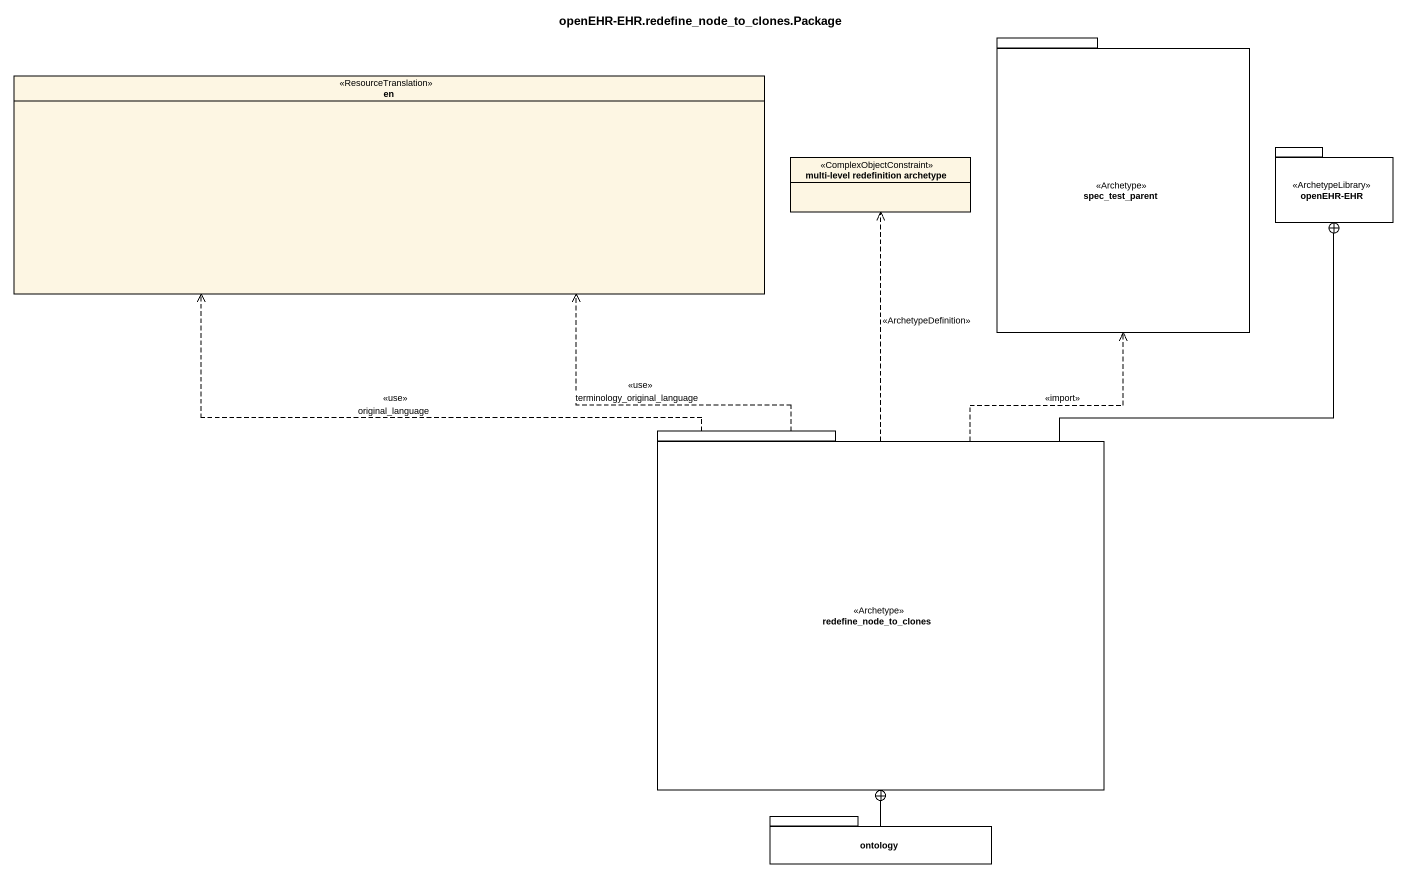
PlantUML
@startuml
title openEHR-EHR.redefine_node_to_clones.Package
hide circle
hide empty members
package spec_test_parent <<Archetype>> {
}
enum en <<ResourceTranslation>>
class "multi-level redefinition archetype" as multi_level_redefinition <<ComplexObjectConstraint>>
package "openEHR-EHR" as openEHR_EHR <<ArchetypeLibrary>> {
}
package redefine_node_to_clones <<Archetype>> {
}
package ontology {
}
redefine_node_to_clones .up.> spec_test_parent : <<import>>
redefine_node_to_clones .up.> en : <<use>>\noriginal_language
redefine_node_to_clones .up.> en : <<use>>\nterminology_original_language
redefine_node_to_clones .up.> multi_level_redefinition : <<ArchetypeDefinition>>
redefine_node_to_clones -up-+ openEHR_EHR
ontology -up-+ redefine_node_to_clones
@enduml
